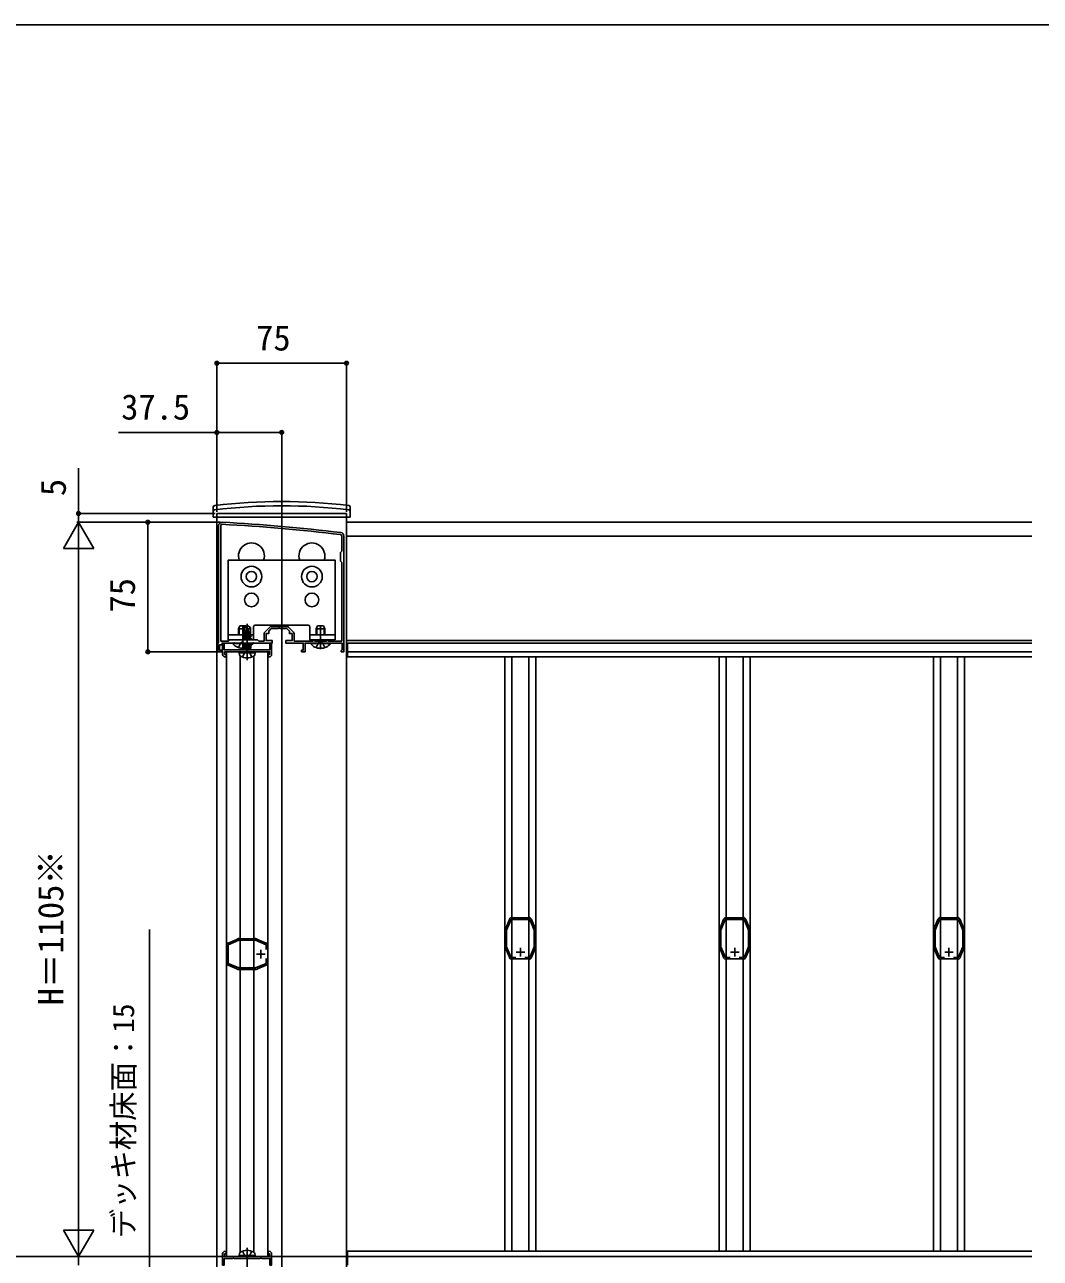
# Model space of a CAD drawing. Units: millimetres, scale not verified. Extents: x -875 to 875, y -1304 to 1296.
# Drawn here: x -249 to 339, y 532 to 1246 of the extents above; entities that cross this region are included whole.
import ezdxf
from ezdxf.enums import TextEntityAlignment as Align

# ---------------------------------------------------------------- set-up
doc = ezdxf.new("R2010")
doc.units = ezdxf.units.MM
doc.header["$LTSCALE"] = 8
for name, color, linetype in [('0-2_YKK_11', 7, 'Continuous'), ('0-3_YKK_11E', 7, 'Continuous'), ('0-4_YKK_12', 2, 'Continuous'), ('0-5_YKK_13', 4, 'Continuous'), ('0-6_YKK_D', 6, 'Continuous'), ('0-7_YKK_ZWAK', 7, 'Continuous')]:
    doc.layers.add(name, color=color, linetype=linetype)
doc.styles.add('ＭＳ ゴシック', font='')
doc.styles.get('ＭＳ ゴシック').set_extended_font_data('MS Gothic')

msp = doc.modelspace()

# ---------------------------------------------------------------- linework, layer by layer
at = {"layer": '0-2_YKK_11'}
for p, q in [((-135.3, 889.1), (-135.3, 955.9)), ((-106.936, 897.161), (-109.761, 894.336)), ((-97.124, 897.6), (-105.876, 897.6)), ((-93.239, 894.336), (-96.064, 897.161))]:
    msp.add_line(p, q, dxfattribs=at)
for points in [[(-136.5, 955.9), (-136.5, 888.4), (-137, 887.9), (-137, 882.9), (-134.5, 882.9), (-134.5, 883.9), (-136, 883.9), (-136, 886.9), (-134.5, 886.9), (-134.5, 887.9), (-127.958, 887.9), (-127.775, 888.02), (-127.225, 888.02), (-127.042, 887.9), (-122.958, 887.9), (-122.775, 888.02), (-122.225, 888.02), (-122.042, 887.9), (-116.958, 887.9), (-116.775, 888.02), (-116.225, 888.02), (-116.042, 887.9), (-105.5, 887.9), (-105.5, 889.4), (-109, 889.4), (-109, 893.4), (-107.5, 893.4), (-107.5, 894.9), (-106, 896.4), (-101.958, 896.4), (-101.775, 896.52), (-101.225, 896.52), (-101.042, 896.4), (-97, 896.4), (-95.5, 894.9), (-95.5, 893.4), (-94, 893.4), (-94, 889.4), (-97.5, 889.4), (-97.5, 887.9)], [(-97.5, 887.9), (-87.5, 887.9), (-87.5, 883.9), (-88.5, 883.9), (-88.5, 882.9), (-86.5, 882.9), (-86.5, 887.9), (-77.958, 887.9), (-77.775, 888.02), (-77.225, 888.02), (-77.042, 887.9), (-65, 887.9), (-65, 884.192), (-65.25, 883.896), (-65.5, 883.6), (-65.5, 882.9), (-64, 882.9), (-64, 949.9)], [(-65.2, 949.9), (-65.2, 941.2), (-66, 940.4), (-66, 935.4), (-65.2, 934.6), (-65.2, 889.1), (-73.1, 889.1), (-73.1, 889.9), (-74, 889.9), (-74, 889.1), (-81, 889.1), (-81, 889.9), (-81.9, 889.9), (-81.9, 889.1), (-92.8, 889.1), (-92.8, 893.276)], [(-110.2, 893.276), (-110.2, 889.1), (-113.2, 889.1), (-114, 889.9), (-130, 889.9), (-130.8, 889.1), (-135.3, 889.1)], [(-105.8, 881.4), (-105.8, 887.9), (-106.8, 887.9), (-106.8, 884.1), (-111.48, 884.1), (-111.74, 883.95), (-112.26, 883.95), (-112.52, 884.1), (-119.48, 884.1), (-119.74, 883.95), (-120, 883.8), (-120.26, 883.95), (-120.52, 884.1), (-127.48, 884.1), (-127.74, 883.95), (-128.26, 883.95), (-128.52, 884.1), (-133.2, 884.1), (-133.2, 887.9), (-134.2, 887.9), (-134.2, 881.4)], [(-133, 882.9), (-120, 882.9), (-107, 882.9), (-107, 881.4), (-107.8, 881.4), (-107.8, 880.4), (-107.3, 879.9)], [(-132.7, 879.9), (-132.2, 880.4), (-132.2, 881.4), (-133, 881.4), (-133, 882.9)], [(-133, 532.9), (-120, 532.9), (-107, 532.9), (-107, 534.4), (-107.8, 534.4), (-107.8, 535.4), (-107.3, 535.9)], [(-132.7, 535.9), (-132.2, 535.4), (-132.2, 534.4), (-133, 534.4), (-133, 532.9)], [(-105.8, 534.4), (-105.8, 527.9), (-106.8, 527.9), (-106.8, 531.7), (-111.48, 531.7), (-111.74, 531.85), (-112.26, 531.85), (-112.52, 531.7), (-119.48, 531.7), (-119.74, 531.85), (-120, 532), (-120.26, 531.85), (-120.52, 531.7), (-127.48, 531.7), (-127.74, 531.85), (-128.26, 531.85), (-128.52, 531.7), (-133.2, 531.7), (-133.2, 527.9), (-134.2, 527.9), (-134.2, 534.4)]]:
    msp.add_lwpolyline(points, dxfattribs=at)
for centre, radius, start, end in [((-134.5, 955.9), 2, 86.9684, 180.00001), ((-187.281, -40.699), 999.996, 83.01993, 86.96841), ((-134.5, 955.9), 0.8, 86.96839, 180.00001), ((-187.281, -40.699), 998.796, 83.01993, 86.96841), ((-66, 949.9), 0.8, 0.00001, 83.01993), ((-66, 949.9), 2, 0.00001, 83.01993), ((-108.7, 893.276), 1.5, 134.99999, 179.99998), ((-105.876, 896.1), 1.5, 90.00002, 135.00001), ((-97.124, 896.1), 1.5, 44.99999, 89.99998), ((-94.3, 893.276), 1.5, 0.00002, 45.00001), ((-132.7, 881.4), 1.5, 180.00001, 269.99999), ((-107.3, 881.4), 1.5, 270.00001, 359.99999), ((-132.7, 534.4), 1.5, 90.00001, 179.99999), ((-107.3, 534.4), 1.5, 0.00001, 89.99999)]:
    msp.add_arc(centre, radius, start, end, dxfattribs=at)
at = {"layer": '0-3_YKK_11E'}
for p, q in [((-114.493, 707.9), (-109.493, 707.9)), ((-111.993, 705.4), (-111.993, 710.4)), ((35.65, 709), (40.65, 709)), ((38.15, 711.5), (38.15, 706.5)), ((159.65, 709), (164.65, 709)), ((162.15, 711.5), (162.15, 706.5)), ((283.65, 709), (288.65, 709)), ((286.15, 711.5), (286.15, 706.5))]:
    msp.add_line(p, q, dxfattribs=at)
for points in [[(43.093, 728.9), (33.207, 728.9), (33.079, 728.947), (32.93, 728.992)], [(43.37, 728.992), (43.222, 728.947), (43.093, 728.9)], [(167.093, 728.9), (157.207, 728.9), (157.079, 728.947), (156.93, 728.992)], [(167.37, 728.992), (167.222, 728.947), (167.093, 728.9)], [(291.093, 728.9), (281.207, 728.9), (281.079, 728.947), (280.93, 728.992)], [(291.37, 728.992), (291.222, 728.947), (291.093, 728.9)], [(29.15, 721.718), (29.15, 721.2), (29.2, 721.068), (29.25, 720.935), (29.25, 713.065), (29.2, 712.932), (29.15, 712.8), (29.15, 712.282)], [(31.763, 728.217), (31.747, 728.062), (31.741, 727.925), (29.662, 722.981), (29.565, 722.879), (29.467, 722.776), (29.267, 722.299)], [(35.56, 706), (32.748, 706), (30.15, 712.182), (30.15, 721.818), (32.706, 727.9), (43.594, 727.9), (46.15, 721.819), (46.15, 712.182), (43.552, 706), (40.74, 706)], [(47.033, 722.299), (46.833, 722.776), (46.735, 722.879), (46.638, 722.981), (44.559, 727.925), (44.553, 728.062), (44.538, 728.217)], [(47.15, 712.282), (47.15, 712.8), (47.1, 712.932), (47.05, 713.065), (47.05, 720.935), (47.1, 721.068), (47.15, 721.2), (47.15, 721.718)], [(153.15, 721.718), (153.15, 721.2), (153.2, 721.068), (153.25, 720.935), (153.25, 713.065), (153.2, 712.932), (153.15, 712.8), (153.15, 712.282)], [(155.763, 728.217), (155.747, 728.062), (155.741, 727.925), (153.662, 722.981), (153.565, 722.879), (153.467, 722.776), (153.267, 722.299)], [(159.56, 706), (156.748, 706), (154.15, 712.182), (154.15, 721.818), (156.706, 727.9), (167.594, 727.9), (170.15, 721.819), (170.15, 712.182), (167.552, 706), (164.74, 706)], [(171.033, 722.299), (170.833, 722.776), (170.735, 722.879), (170.638, 722.981), (168.559, 727.925), (168.553, 728.062), (168.538, 728.217)], [(171.15, 712.282), (171.15, 712.8), (171.1, 712.932), (171.05, 713.065), (171.05, 720.935), (171.1, 721.068), (171.15, 721.2), (171.15, 721.718)], [(277.15, 721.718), (277.15, 721.2), (277.2, 721.068), (277.25, 720.935), (277.25, 713.065), (277.2, 712.932), (277.15, 712.8), (277.15, 712.282)], [(279.763, 728.217), (279.747, 728.062), (279.741, 727.925), (277.662, 722.981), (277.565, 722.879), (277.467, 722.776), (277.267, 722.299)], [(283.56, 706), (280.748, 706), (278.15, 712.182), (278.15, 721.818), (280.706, 727.9), (291.594, 727.9), (294.15, 721.819), (294.15, 712.182), (291.552, 706), (288.74, 706)], [(295.033, 722.299), (294.833, 722.776), (294.735, 722.879), (294.638, 722.981), (292.559, 727.925), (292.553, 728.062), (292.538, 728.217)], [(295.15, 712.282), (295.15, 712.8), (295.1, 712.932), (295.05, 713.065), (295.05, 720.935), (295.1, 721.068), (295.15, 721.2), (295.15, 721.718)], [(-125.293, 716.783), (-125.77, 716.583), (-125.872, 716.485), (-125.975, 716.388), (-130.918, 714.309), (-131.055, 714.303), (-131.211, 714.287)], [(-108.994, 705.31), (-108.993, 702.498), (-115.176, 699.9), (-124.812, 699.9), (-130.894, 702.456), (-130.894, 713.344), (-124.812, 715.9), (-115.175, 715.9), (-108.994, 713.302), (-108.994, 710.49)], [(-115.276, 716.9), (-115.794, 716.9), (-115.926, 716.85), (-116.058, 716.8), (-123.929, 716.8), (-124.061, 716.85), (-124.194, 716.9), (-124.712, 716.9)], [(-108.777, 714.288), (-108.932, 714.303), (-109.069, 714.309), (-114.012, 716.388), (-114.115, 716.485), (-114.218, 716.583), (-114.695, 716.783)], [(-131.986, 713.12), (-131.94, 712.971), (-131.894, 712.843)], [(-131.894, 712.843), (-131.894, 702.957), (-131.94, 702.829), (-131.986, 702.68)], [(-108.001, 702.68), (-108.047, 702.829), (-108.094, 702.957), (-108.094, 712.843), (-108.047, 712.971), (-108.001, 713.12)], [(29.267, 711.701), (29.467, 711.224), (29.565, 711.121), (29.662, 711.019), (31.741, 706.075), (31.747, 705.938), (31.762, 705.783)], [(44.538, 705.783), (44.553, 705.938), (44.559, 706.075), (46.638, 711.019), (46.735, 711.121), (46.833, 711.224), (47.033, 711.701)], [(153.267, 711.701), (153.467, 711.224), (153.565, 711.121), (153.662, 711.019), (155.741, 706.075), (155.747, 705.938), (155.762, 705.783)], [(168.538, 705.783), (168.553, 705.938), (168.559, 706.075), (170.638, 711.019), (170.735, 711.121), (170.833, 711.224), (171.033, 711.701)], [(277.267, 711.701), (277.467, 711.224), (277.565, 711.121), (277.662, 711.019), (279.741, 706.075), (279.747, 705.938), (279.762, 705.783)], [(292.538, 705.783), (292.553, 705.938), (292.559, 706.075), (294.638, 711.019), (294.735, 711.121), (294.833, 711.224), (295.033, 711.701)], [(-131.211, 701.512), (-131.055, 701.497), (-130.918, 701.491), (-125.975, 699.412), (-125.872, 699.315), (-125.77, 699.217), (-125.293, 699.017)], [(-114.695, 699.017), (-114.218, 699.217), (-114.115, 699.315), (-114.013, 699.412), (-109.069, 701.491), (-108.932, 701.497), (-108.777, 701.512)], [(32.93, 705.007), (33.079, 705.053), (33.207, 705.1), (43.093, 705.1), (43.221, 705.053), (43.37, 705.007)], [(156.93, 705.007), (157.079, 705.053), (157.207, 705.1), (167.093, 705.1), (167.221, 705.053), (167.37, 705.007)], [(280.93, 705.007), (281.079, 705.053), (281.207, 705.1), (291.093, 705.1), (291.221, 705.053), (291.37, 705.007)], [(-124.712, 698.9), (-124.194, 698.9), (-124.061, 698.95), (-123.929, 699), (-116.058, 699), (-115.926, 698.95), (-115.794, 698.9), (-115.276, 698.9)]]:
    msp.add_lwpolyline(points, dxfattribs=at)
for centre, start, end in [((33.08, 727.5), 95.73921, 151.44435), ((43.22, 727.5), 28.55562, 84.26075), ((157.08, 727.5), 95.73921, 151.44435), ((167.22, 727.5), 28.55562, 84.26075), ((281.08, 727.5), 95.73921, 151.44435), ((291.22, 727.5), 28.55562, 84.26075), ((30.65, 721.718), 157.21229, 180.00002), ((45.65, 721.718), 359.99994, 22.78745), ((154.65, 721.718), 157.21229, 180.00002), ((169.65, 721.718), 359.99994, 22.78745), ((278.65, 721.718), 157.21229, 180.00002), ((293.65, 721.718), 359.99994, 22.78745), ((-130.494, 712.97), 118.55562, 174.26075), ((-124.712, 715.4), 89.99994, 112.78745), ((-115.276, 715.4), 67.21227, 90), ((-109.494, 712.97), 5.73917, 61.44408), ((30.65, 712.282), 179.99992, 202.78766), ((45.65, 712.282), 337.21227, 0), ((154.65, 712.282), 179.99992, 202.78766), ((169.65, 712.282), 337.21227, 0), ((278.65, 712.282), 179.99992, 202.78766), ((293.65, 712.282), 337.21227, 0), ((-130.494, 702.83), 185.73921, 241.44435), ((-109.494, 702.83), 298.55653, 354.26086), ((33.08, 706.5), 208.55653, 264.26086), ((43.22, 706.5), 275.73917, 331.44408), ((157.08, 706.5), 208.55653, 264.26086), ((167.22, 706.5), 275.73917, 331.44408), ((281.08, 706.5), 208.55653, 264.26086), ((291.22, 706.5), 275.73917, 331.44408), ((-124.712, 700.4), 247.21229, 270.00002), ((-115.276, 700.4), 269.99992, 292.78766)]:
    msp.add_arc(centre, 1.5, start, end, dxfattribs=at)
at = {"layer": '0-4_YKK_12'}
for p, q in [((-100, 979.9), (-100, 325.9)), ((-137.5, 962.9), (-137.5, 960.9)), ((-137.5, 962.9), (-62.5, 962.9)), ((-137.5, 960.9), (-137.5, 342.9)), ((-62.5, 962.9), (-62.5, 960.9)), ((-62.5, 960.9), (-62.5, 519.4)), ((-62.5, 882.9), (-62.5, 957.9)), ((334, 957.9), (-62.5, 957.9)), ((334, 949.9), (-62.5, 949.9)), ((334, 889.4), (-62.5, 889.4)), ((334, 887.9), (-62.5, 887.9)), ((334, 887.9), (-62, 887.9)), ((-132, 532.9), (-132, 882.9)), ((-132, 882.9), (-108, 882.9)), ((-124.035, 535.267), (-124.035, 880.533)), ((-116.165, 535.4), (-116.165, 880.4)), ((-108, 532.9), (-108, 882.9)), ((334, 882.9), (-62.5, 882.9)), ((334, 879.9), (-62, 879.9)), ((29.15, 879.9), (29.15, 535.9)), ((33.207, 879.9), (33.207, 535.9)), ((43.093, 879.9), (43.093, 535.9)), ((47.15, 879.9), (47.15, 535.9)), ((153.15, 879.9), (153.15, 535.9)), ((157.207, 879.9), (157.207, 535.9)), ((167.093, 879.9), (167.093, 535.9)), ((171.15, 879.9), (171.15, 535.9)), ((277.15, 879.9), (277.15, 535.9)), ((281.207, 879.9), (281.207, 535.9)), ((291.093, 879.9), (291.093, 535.9)), ((295.15, 879.9), (295.15, 535.9)), ((-62, 527.9), (-62, 535.9)), ((334, 535.9), (-62, 535.9)), ((334, 532.9), (-316.167, 532.9)), ((-132, 532.9), (-108, 532.9))]:
    msp.add_line(p, q, dxfattribs=at)
msp.add_lwpolyline([(-62, 887.9), (-62, 882.9), (-62, 879.9)], dxfattribs=at)
for centre in [(-117.5, 938.4), (-82.5, 938.4)]:
    msp.add_arc(centre, 7.5, 340.52879, 199.47121, dxfattribs=at)
at = {"layer": '0-5_YKK_13'}
for p, q in [((-139.7, 963.9), (-139.653, 966.567)), ((-60.3, 963.9), (-60.347, 966.567)), ((-139.7, 963.9), (-139.648, 960.9)), ((-139.648, 960.9), (-60.352, 960.9)), ((-60.3, 963.9), (-60.352, 960.9)), ((-131, 892.8), (-122.354, 892.8)), ((-125, 896.2), (-124.2, 897.9)), ((-125, 892.8), (-125, 896.2)), ((-125, 896.2), (-122.001, 896.2)), ((-124.567, 892.8), (-124.567, 897.12)), ((-124.2, 897.9), (-120.8, 897.9)), ((-122.5, 884.4), (-122.5, 898.4)), ((-122.354, 892.914), (-121.648, 893.051)), ((-122.354, 892.66), (-122.354, 892.914)), ((-122.354, 892.66), (-121.648, 892.777)), ((-122.354, 892.66), (-121.824, 892.355)), ((-122.001, 896.971), (-120.177, 898.202)), ((-122.001, 893.118), (-122.001, 896.971)), ((-122.001, 896.971), (-121.648, 896.783)), ((-122.001, 893.611), (-121.648, 893.611)), ((-121.581, 891.599), (-120.177, 897.776)), ((-121.071, 891.72), (-120, 896.429)), ((-120.878, 892.568), (-118.176, 893.179)), ((-120.8, 897.9), (-120.758, 897.81)), ((-120.798, 892.917), (-117.764, 893.416)), ((-120.727, 893.23), (-118.766, 893.611)), ((-120.641, 893.611), (-117.999, 893.611)), ((-119.823, 898.202), (-120.177, 898.202)), ((-120.177, 897.776), (-120.177, 898.202)), ((-120, 877.956), (-120, 899.029)), ((-120, 896.429), (-120, 898.202)), ((-120, 896.429), (-119.823, 898.202)), ((-117.999, 896.971), (-119.823, 898.202)), ((-119.176, 895.965), (-117.999, 896.971)), ((-117.764, 893.416), (-118.176, 893.179)), ((-118.176, 892.396), (-118.176, 893.179)), ((-118.176, 892.8), (-116.25, 892.8)), ((-117.999, 893.528), (-117.999, 896.971)), ((-117.999, 893.528), (-117.764, 893.416)), ((-116.25, 897.4), (-116.25, 889.9)), ((-84.75, 898.4), (-115.25, 898.4)), ((-83.75, 892.8), (-69, 892.8)), ((-80, 896.2), (-79.2, 897.9)), ((-80, 892.8), (-80, 896.2)), ((-80, 896.2), (-75, 896.2)), ((-79.567, 892.8), (-79.567, 897.12)), ((-79.2, 897.9), (-75.8, 897.9)), ((-77.5, 884.4), (-77.5, 898.4)), ((-75.8, 897.9), (-75, 896.2)), ((-75.433, 892.8), (-75.433, 897.12)), ((-75, 892.8), (-75, 896.2)), ((-122.472, 887.9), (-128.4, 887.9)), ((-128.4, 887.652), (-128.4, 887.9)), ((-128.4, 887.652), (-122.242, 887.652)), ((-125, 885.317), (-123.645, 888.035)), ((-122.5, 888.644), (-123.645, 888.035)), ((-122.472, 891.198), (-117.528, 892.022)), ((-117.528, 891.904), (-122.472, 891.08)), ((-122.472, 891.08), (-122.472, 891.198)), ((-122.472, 891.08), (-121.824, 890.707)), ((-122.472, 887.902), (-122.234, 888.04)), ((-122.472, 887.902), (-122.176, 887.952)), ((-122.472, 887.785), (-122.472, 887.902)), ((-121.78, 887.9), (-122.472, 887.785)), ((-122.472, 887.785), (-121.824, 887.411)), ((-122.472, 886.255), (-117.528, 887.079)), ((-117.528, 886.961), (-122.472, 886.137)), ((-122.472, 886.137), (-122.472, 886.255)), ((-122.472, 886.137), (-121.824, 885.763)), ((-121.824, 892.355), (-121.644, 892.395)), ((-121.824, 891.572), (-121.824, 892.355)), ((-121.824, 890.707), (-118.176, 891.531)), ((-121.824, 889.924), (-121.824, 890.707)), ((-121.824, 887.411), (-119.659, 887.9)), ((-121.824, 886.628), (-121.824, 887.411)), ((-121.824, 885.763), (-118.176, 886.587)), ((-121.824, 884.98), (-118.176, 885.804)), ((-121.824, 884.98), (-121.824, 885.763)), ((-121.065, 891.743), (-118.176, 892.396)), ((-120.374, 889.9), (-117.528, 890.374)), ((-117.528, 890.257), (-119.667, 889.9)), ((-117.528, 892.022), (-118.176, 892.396)), ((-117.528, 891.904), (-118.176, 891.531)), ((-118.176, 890.748), (-118.176, 891.531)), ((-117.528, 890.374), (-118.176, 890.748)), ((-117.528, 890.257), (-118.176, 889.883)), ((-118.176, 887.452), (-118.176, 887.9)), ((-116.6, 887.9), (-118.176, 887.9)), ((-118.176, 887.652), (-116.6, 887.652)), ((-117.528, 887.079), (-118.176, 887.452)), ((-117.528, 886.961), (-118.176, 886.587)), ((-118.176, 885.804), (-118.176, 886.587)), ((-117.528, 885.431), (-118.176, 885.804)), ((-117.528, 891.904), (-117.528, 892.022)), ((-117.528, 890.257), (-117.528, 890.374)), ((-117.528, 886.961), (-117.528, 887.079)), ((-116.6, 887.652), (-116.6, 887.9)), ((-71.6, 887.9), (-83.4, 887.9)), ((-83.4, 887.652), (-83.4, 887.9)), ((-83.4, 887.652), (-71.6, 887.652)), ((-80, 889.1), (-80, 889.9)), ((-80, 885.317), (-78.645, 888.035)), ((-79.567, 889.1), (-79.567, 889.9)), ((-77.5, 888.644), (-78.645, 888.035)), ((-77.5, 888.644), (-76.355, 888.035)), ((-75, 885.317), (-76.355, 888.035)), ((-75.433, 889.1), (-75.433, 889.9)), ((-75, 889.1), (-75, 889.9)), ((-71.6, 887.652), (-71.6, 887.9)), ((-124.604, 882.311), (-124.501, 882.9)), ((-124.604, 882.311), (-124.402, 881.164)), ((-124.604, 882.311), (-115.396, 882.311)), ((-124.501, 882.9), (-115.499, 882.9)), ((-122.472, 884.607), (-117.528, 885.431)), ((-117.528, 885.313), (-122.472, 884.489)), ((-122.472, 884.607), (-121.824, 884.98)), ((-122.472, 884.489), (-122.472, 884.607)), ((-122.472, 884.489), (-121.824, 884.115)), ((-121.824, 884.115), (-118.176, 884.939)), ((-121.824, 884.1), (-121.824, 884.115)), ((-118.176, 884.157), (-118.363, 884.1)), ((-117.528, 885.313), (-118.176, 884.939)), ((-118.176, 884.157), (-118.176, 884.939)), ((-118.078, 884.1), (-118.176, 884.157)), ((-117.528, 885.313), (-117.528, 885.431)), ((-115.396, 882.311), (-115.598, 881.164)), ((-115.396, 882.311), (-115.499, 882.9)), ((-120, 537.844), (-120, 516.771)), ((-124.604, 533.489), (-124.402, 534.636)), ((-115.396, 533.489), (-124.604, 533.489)), ((-124.604, 533.489), (-124.501, 532.9)), ((-115.499, 532.9), (-124.501, 532.9)), ((-115.396, 533.489), (-115.598, 534.636)), ((-115.396, 533.489), (-115.499, 532.9))]:
    msp.add_line(p, q, dxfattribs=at)
for points in [[(-69, 889.9), (-69, 935.9), (-131, 935.9), (-131, 889.9), (-116.25, 889.9)], [(-122.354, 892.914), (-121.824, 893.22), (-121.648, 893.26)], [(-121.648, 891.785), (-121.648, 896.783), (-120.177, 897.776)], [(-120, 896.555), (-119.176, 895.965), (-118.941, 893.611)], [(-83.75, 897.4), (-83.75, 889.9), (-69, 889.9)], [(-122.472, 891.198), (-121.824, 891.572), (-121.599, 891.623)], [(-122.472, 886.255), (-121.824, 886.628), (-118.176, 887.452)], [(-121.866, 889.9), (-121.824, 889.924), (-118.176, 890.748)], [(-122.707, 879.864), (-121.348, 882.591), (-120, 883.307)], [(-117.293, 879.864), (-118.652, 882.591), (-120, 883.307)], [(-122.707, 535.936), (-121.348, 533.209), (-120, 532.493)], [(-117.293, 535.936), (-118.652, 533.209), (-120, 532.493)]]:
    msp.add_lwpolyline(points, dxfattribs=at)
for centre, radius in [((-117.5, 926.4), 6), ((-117.5, 926.4), 3), ((-82.5, 926.4), 6), ((-82.5, 926.4), 3), ((-117.5, 912.9), 4), ((-82.5, 912.9), 4)]:
    msp.add_circle(centre, radius, dxfattribs=at)
for centre, radius, start, end in [((-138.697, 964.053), 1, 97.02227, 179), ((-138.654, 966.549), 1, 96.9597, 179), ((-100, 649.9), 317.528, 82.97773, 97.02227), ((-100, 649.9), 320, 83.0403, 96.9597), ((-61.346, 966.549), 1, 1, 83.0403), ((-61.303, 964.053), 1, 1, 82.97773), ((-115.25, 897.4), 1, 90, 180), ((-84.75, 897.4), 1, 0, 90), ((-122.5, 892.6), 7.7, 219.98312, 274.26907), ((-121.356, 891.785), 0.292, 180, 347.19096), ((-122.5, 892.6), 7.7, 304.16749, 320.01688), ((-77.5, 892.6), 7.7, 219.98312, 320.01688), ((-123.359, 881.348), 1.059, 190, 239.36409), ((-120, 887.02), 7.651, 239.36409, 300.63591), ((-116.641, 881.348), 1.059, 300.63591, 350), ((-120, 528.78), 7.651, 59.36409, 120.63591), ((-123.359, 534.452), 1.059, 120.63591, 170), ((-116.641, 534.452), 1.059, 10, 59.36409)]:
    msp.add_arc(centre, radius, start, end, dxfattribs=at)
at = {"layer": '0-6_YKK_D'}
for p, q in [((-137.5, 963.9), (-137.5, 1050.9)), ((-62.5, 1049.9), (-137.5, 1049.9)), ((-62.5, 963.9), (-62.5, 1050.9)), ((-137.5, 963.9), (-137.5, 1010.9)), ((-100, 972.9), (-100, 1010.9)), ((-217.5, 962.9), (-217.5, 989.091)), ((-217.5, 957.9), (-226.25, 942.745)), ((-138.5, 962.9), (-218.5, 962.9)), ((-135.5, 957.9), (-218.5, 957.9)), ((-147.5, 957.897), (-218.5, 957.897)), ((-217.5, 957.897), (-217.5, 962.9)), ((-217.5, 957.9), (-208.75, 942.745)), ((-217.5, 957.9), (-217.5, 927.589)), ((-217.5, 957.897), (-217.5, 953.597)), ((-135.5, 957.9), (-178.5, 957.9)), ((-177.5, 957.9), (-177.5, 882.9)), ((-226.25, 942.745), (-208.75, 942.745)), ((-217.5, 550.4), (-217.5, 940.4)), ((-137.7, 882.9), (-178.5, 882.9)), ((-217.5, 532.9), (-217.5, 563.211)), ((-217.5, 532.9), (-226.25, 548.055)), ((-208.75, 548.055), (-226.25, 548.055)), ((-217.5, 532.9), (-208.75, 548.055)), ((-217.5, 532.9), (-217.5, 537.2)), ((-217.5, 527.9), (-217.5, 532.9)), ((-217.5, 527.9), (-217.5, 532.9))]:
    msp.add_line(p, q, dxfattribs=at)
for points in [[(-100, 1009.9), (-137.5, 1009.9), (-194.391, 1009.9)], [(-176.5, 512.9), (-176.5, 527.9), (-176.5, 722.107)]]:
    msp.add_lwpolyline(points, dxfattribs=at)
for centre in [(-137.5, 1049.9), (-62.5, 1049.9), (-137.5, 1009.9), (-100, 1009.9), (-217.5, 962.9), (-177.5, 957.9), (-177.5, 882.9)]:
    msp.add_circle(centre, 1.075, dxfattribs=at)
at = {"layer": '0-7_YKK_ZWAK'}
msp.add_line((-875, 1245.9), (875, 1245.9), dxfattribs=at)

# ---------------------------------------------------------------- texts
at = {"layer": '0-6_YKK_D', "style": 'ＭＳ ゴシック'}
for s, p in [('75', (-114.773, 1052.9)), ('37.5', (-192.868, 1012.9))]:
    msp.add_text(s, height=14.66, dxfattribs=at).set_placement(p, align=Align.BOTTOM_LEFT)
for s, height, p in [('5', 14.66, (-220.5, 973.023)), ('75', 14.66, (-180.5, 905.627)), ('H＝1105※', 14.66, (-221.977, 678.241)), ('デッキ材床面：15', 12.46, (-181.625, 543.408))]:
    msp.add_text(s, height=height, rotation=90, dxfattribs=at).set_placement(p, align=Align.BOTTOM_LEFT)

doc.saveas('drawing.dxf')
